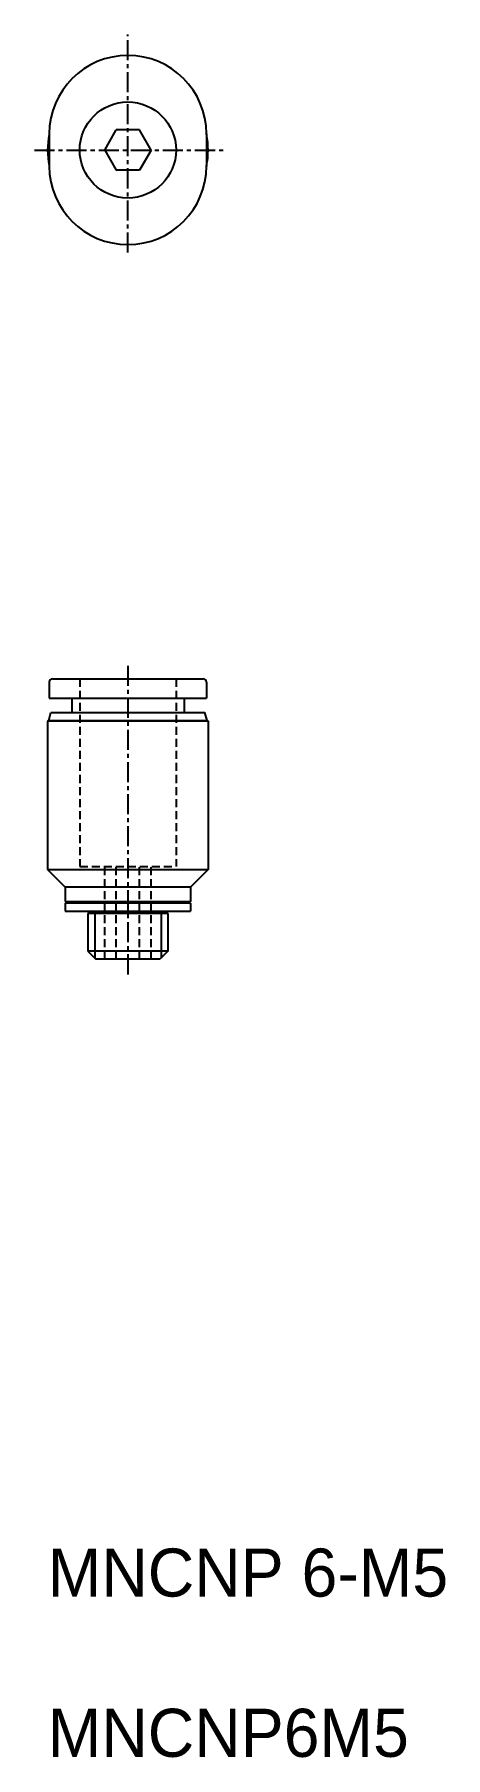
# Model space of a CAD drawing. Extents: x -1 to 25, y 0 to 107.
import ezdxf

# ---------------------------------------------------------------- set-up
doc = ezdxf.new("R2010")
doc.units = 0
doc.linetypes.add('CENTER', pattern=[2, 1.25, -0.25, 0.25, -0.25])
doc.linetypes.add('DASHED', pattern=[0.75, 0.5, -0.25])
doc.layers.get('0').update_dxf_attribs({"linetype": 'CONTINUOUS'})
doc.layers.add('CENTER', color=1, linetype='CENTER')

msp = doc.modelspace()

# ---------------------------------------------------------------- linework, layer by layer
at = {"color": 7, "linetype": 'CONTINUOUS'}
for p, q in [((0.1, 101.26906), (0.1, 99.26906)), ((3.55662, 100.269061), (4.27831, 101.51906)), ((5.72169, 101.51906), (4.27831, 101.51906)), ((6.44337, 100.269061), (5.72169, 101.51906)), ((9.9, 101.26906), (9.9, 99.26906)), ((3.55662, 100.26906), (4.27831, 99.019061)), ((6.44337, 100.26906), (5.72169, 99.019061)), ((5.72169, 99.01906), (4.27831, 99.01906)), ((0.1, 67.06906), (0.1, 66.06906)), ((0.30028, 67.26906), (9.70028, 67.26906)), ((9.9, 67.06906), (9.9, 66.06906)), ((0.1, 66.06906), (9.9, 66.06906)), ((1.5, 66.06906), (1.5, 65.16906)), ((8.5, 66.06906), (8.5, 65.16906)), ((0.06602, 64.669061), (0, 64.63094)), ((0, 64.63094), (0, 55.36906)), ((10, 64.63094), (0, 64.63094)), ((0.06602, 64.66906), (0.2, 65.16906)), ((0.06602, 64.66906), (9.93397, 64.66906)), ((0.2, 65.16906), (9.8, 65.16906)), ((9.93397, 64.66906), (9.8, 65.16906)), ((9.93397, 64.669061), (10, 64.63094)), ((10, 64.63094), (10, 55.36906)), ((0, 55.36906), (10, 55.36906)), ((0, 55.36906), (1.1, 54.26906)), ((10, 55.36906), (8.9, 54.26906)), ((8.9, 54.26906), (1.1, 54.26906)), ((1.1, 54.26906), (1.1, 53.36906)), ((8.9, 54.26906), (8.9, 53.36906)), ((1.1, 53.36906), (8.9, 53.36906)), ((1.1, 53.36906), (1.2, 53.26906)), ((8.9, 53.26906), (1.1, 53.26906)), ((1.1, 53.26906), (1.1, 52.76906)), ((1.1, 52.76906), (8.9, 52.76906)), ((2.75, 52.76906), (2.5, 52.624722)), ((7.25, 52.76906), (7.5, 52.624722)), ((8.9, 53.36906), (8.8, 53.26906)), ((8.9, 53.26906), (8.9, 52.76906)), ((2.5, 52.624722), (2.5, 50.26906)), ((7.5, 52.624722), (2.5, 52.624722)), ((7.5, 52.624722), (7.5, 50.26906)), ((7.5, 50.26906), (2.5, 50.26906)), ((2.5, 50.26906), (3, 49.76906)), ((7, 49.76906), (3, 49.76906)), ((7.5, 50.26906), (7, 49.76906))]:
    msp.add_line(p, q, dxfattribs=at)
at = {"color": 3, "linetype": 'DASHED'}
for p, q in [((2, 67.26906), (2, 55.56906)), ((8, 67.26906), (8, 55.56906)), ((2, 55.56906), (8, 55.56906)), ((3.55662, 49.76906), (3.55662, 55.56906)), ((4.27831, 49.76906), (4.27831, 55.56906)), ((5.72169, 49.76906), (5.72169, 55.56906)), ((6.44337, 49.76906), (6.44337, 55.56906))]:
    msp.add_line(p, q, dxfattribs=at)
at = {"color": 3, "linetype": 'CONTINUOUS'}
for p, q in [((2.933, 52.791095), (2.933, 49.83606)), ((7.067, 52.791095), (7.067, 49.83606))]:
    msp.add_line(p, q, dxfattribs=at)
at = {"color": 7, "linetype": 'CONTINUOUS'}
msp.add_circle((5, 100.26906), 3, dxfattribs=at)
for centre, radius, start, end in [((5, 101.26906), 4.9, 0, 180), ((5, 100.26906), 5, 168.52152, 191.47849), ((5, 100.26906), 5, 348.52151, 11.478485), ((5, 99.26906), 4.9, 180.00001, 0.0000007), ((0.3, 67.06906), 0.2, 90, 180), ((9.7, 67.06906), 0.2, 0, 90)]:
    msp.add_arc(centre, radius, start, end, dxfattribs=at)
at = {"layer": 'CENTER', "color": 1, "linetype": 'CENTER'}
for p, q in [((5, 93.876762), (5, 107.479463)), ((-0.81872, 100.26906), (11.08055, 100.26906)), ((5, 68.080071), (5, 48.810792))]:
    msp.add_line(p, q, dxfattribs=at)

# ---------------------------------------------------------------- texts
for s, p in [('MNCNP 6-M5', (0, 10)), ('MNCNP6M5', (0, 0))]:
    msp.add_text(s, height=3).set_placement(p)

doc.saveas('drawing.dxf')
